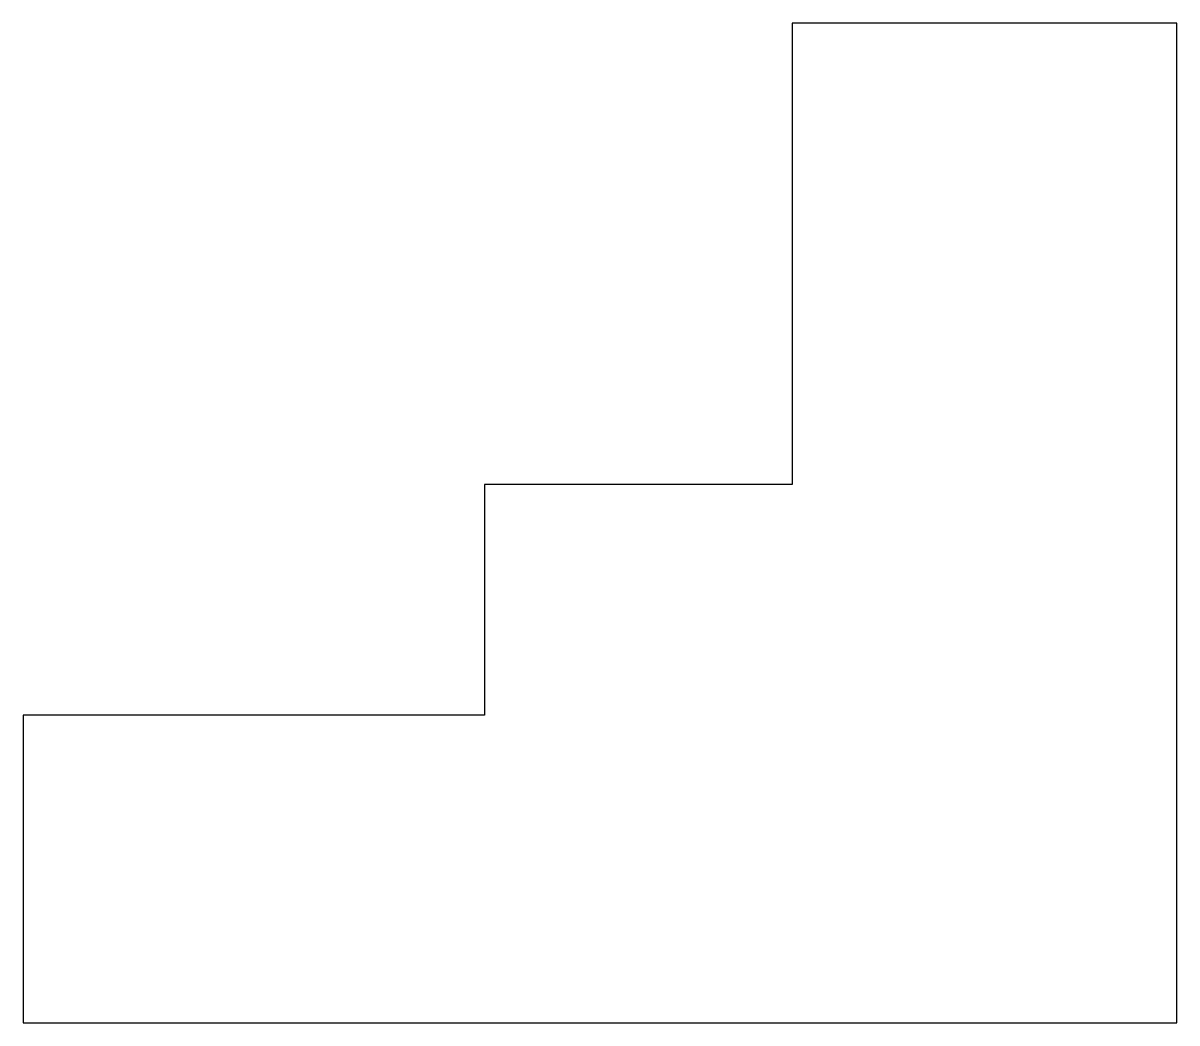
# Model space of a CAD drawing. Header units: millimetres. Extents: x -31.5 to 43.5, y 15 to 80.
import ezdxf

# ---------------------------------------------------------------- set-up
doc = ezdxf.new("R2010")
doc.units = ezdxf.units.MM

msp = doc.modelspace()

# ---------------------------------------------------------------- linework, layer by layer
for p, q in [((43.497, 80.01), (18.497, 80.01)), ((18.497, 80.01), (18.497, 50.01)), ((43.497, 15.01), (43.497, 80.01)), ((18.497, 50.01), (-1.503, 50.01)), ((-1.503, 50.01), (-1.503, 35.01)), ((-1.503, 35.01), (-31.503, 35.01)), ((-31.503, 35.01), (-31.503, 15.01)), ((-31.503, 15.01), (43.497, 15.01))]:
    msp.add_line(p, q)

doc.saveas('drawing.dxf')
